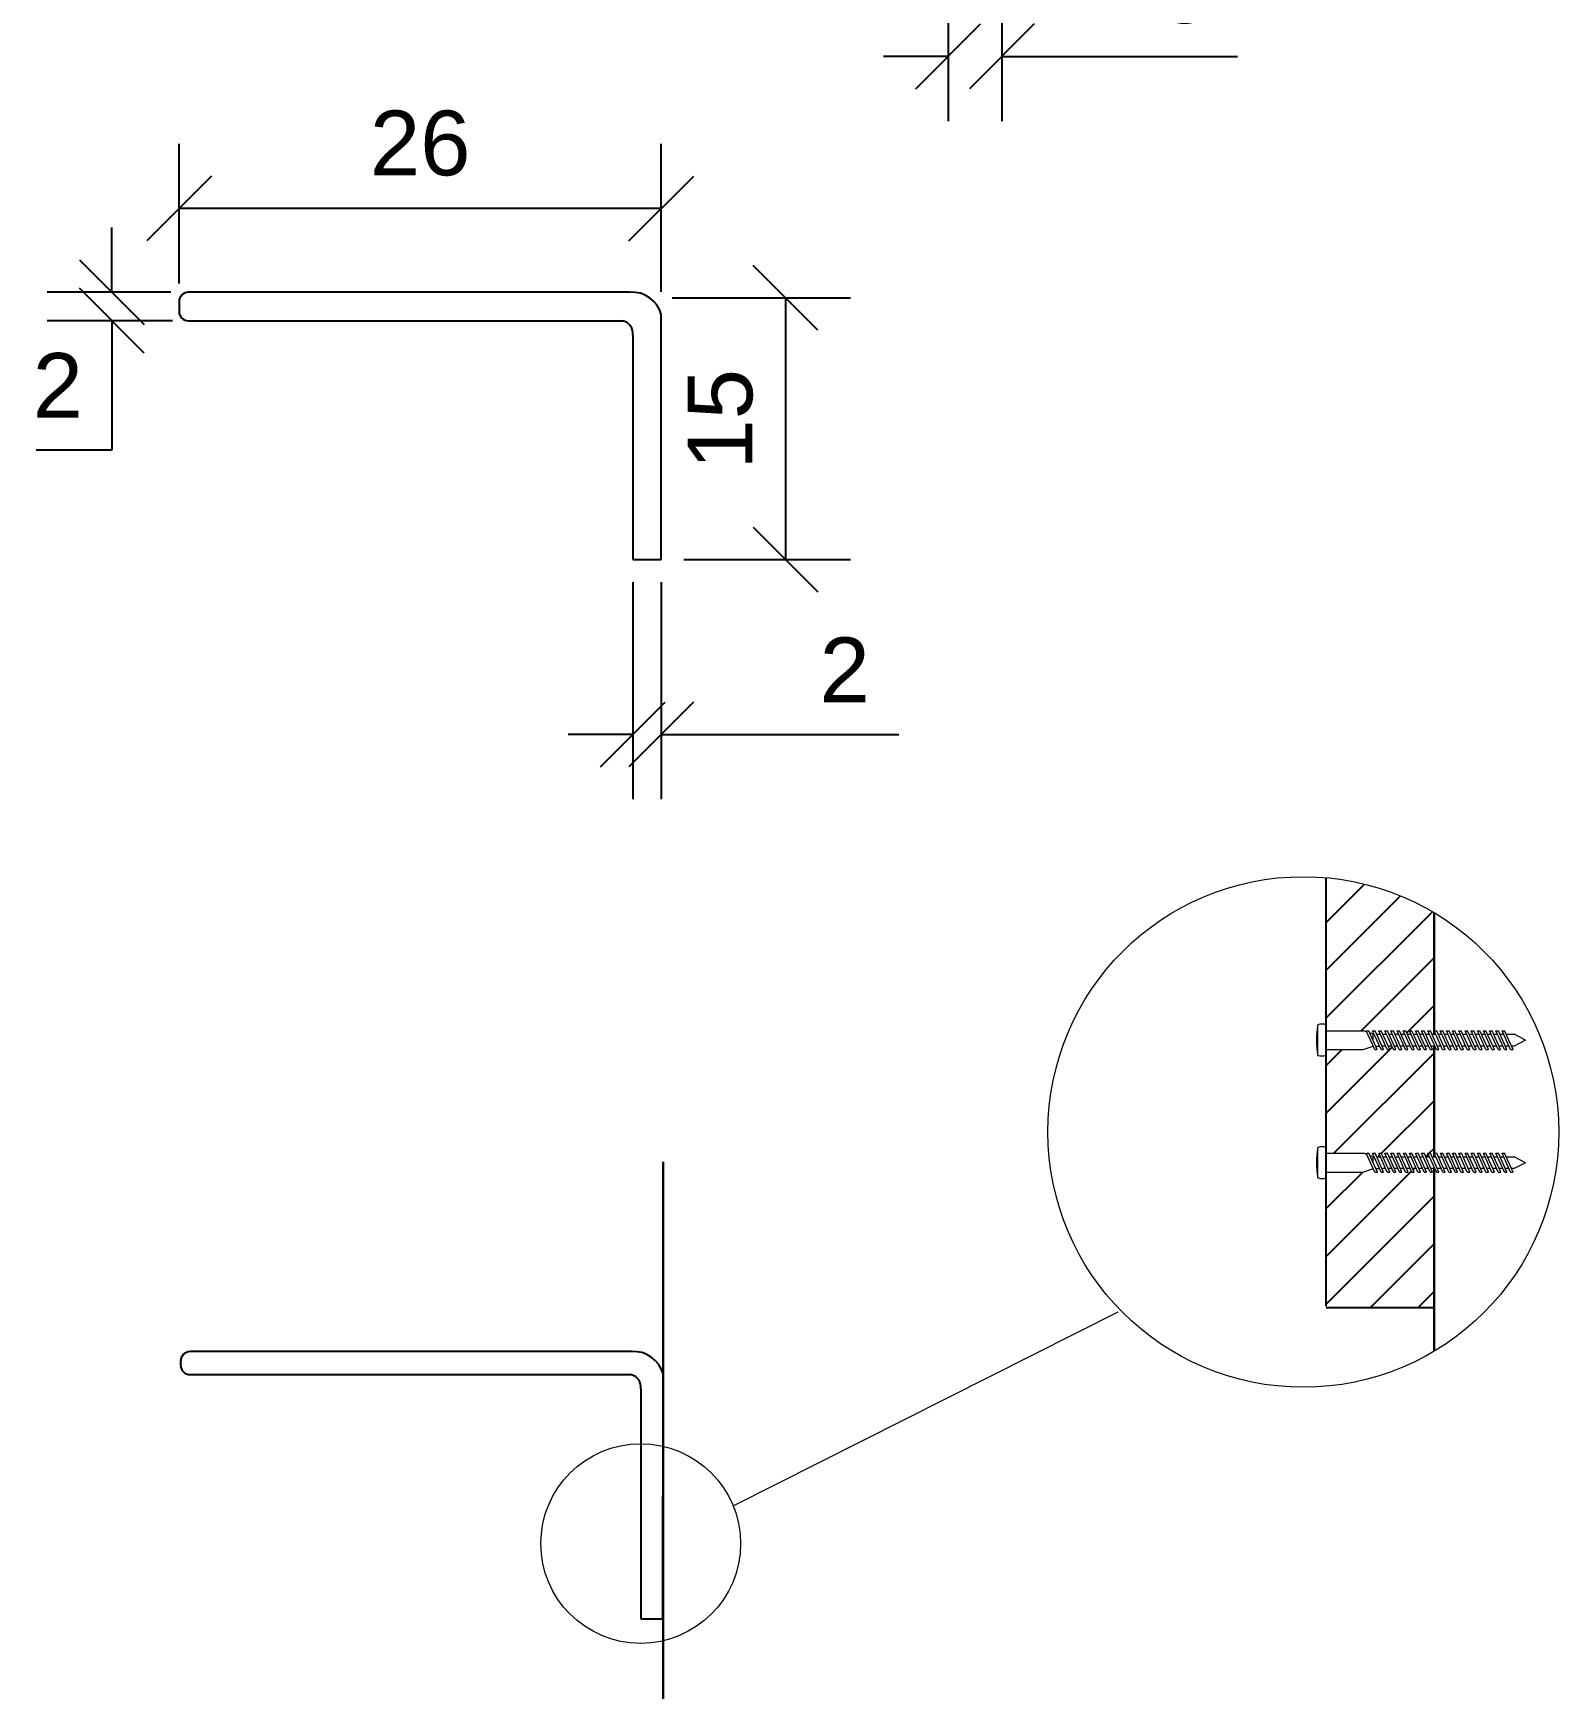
# Model space of a CAD drawing. Header units: inches. Extents: x -337 to 148, y 38 to 645.
# Drawn here: x -133.1 to -48.3, y 418 to 510.6 of the extents above; entities that cross this region are included whole.
import ezdxf

# ---------------------------------------------------------------- set-up
doc = ezdxf.new("R2010")
doc.units = ezdxf.units.IN
doc.header["$MEASUREMENT"] = 0
for name, color, linetype, lineweight in [('Chiodi', 7, 'Continuous', 18), ('Mulig', 7, 'Continuous', 25), ('Muri', 7, 'Continuous', 30), ('Quote', 1, 'Continuous', 15), ('Sezionato', 7, 'Continuous', 25)]:
    doc.layers.add(name, color=color, linetype=linetype, lineweight=lineweight)
doc.styles.get("Standard").update_dxf_attribs({"font": 'Arial.ttf'})
doc.dimstyles.get("Standard").update_dxf_attribs({"dimtxt": 0.18, "dimasz": 0.18, "dimexe": 0.18, "dimexo": 0.0625, "dimgap": 0.09, "dimtad": 1, "dimtoh": 1, "dimdec": 0, "dimzin": 0, "dimdsep": 46, "dimtxsty": 'Standard', "dimblk": 'OBLIQUE', "dimblk1": 'OBLIQUE', "dimblk2": 'OBLIQUE', "dimcen": 0.09, "dimadec": 0, "dimazin": 0, "dimtfac": 1, "dimtdec": 0, "dimtofl": 0, "dimtmove": 0, "dimatfit": 3, "dimfxl": 1, "dimtolj": 1, "dimtzin": 0, "dimarcsym": 0})

# ---------------------------------------------------------------- blocks, each defined once
blk = doc.blocks.new('_Oblique')
at = {"color": 0, "linetype": 'ByBlock', "lineweight": -2}
blk.add_line((-0.5, -0.5), (0.5, 0.5), dxfattribs=at)
blk = doc.blocks.new('*D40')
at = {"layer": 'Defpoints', "color": 0, "transparency": 16777216}
for p in [(-82.257, 514.67), (-79.274, 514.67), (-79.274, 509.314)]:
    blk.add_point(p, dxfattribs=at)
at = {"layer": 'Quote', "color": 0, "lineweight": -2, "transparency": 16777216}
for p, q in [((-82.257, 513.42), (-82.257, 505.714)), ((-79.274, 513.42), (-79.274, 505.714)), ((-82.257, 509.314), (-85.857, 509.314)), ((-79.274, 509.314), (-66.165, 509.314))]:
    blk.add_line(p, q, dxfattribs=at)
at = {"layer": 'Quote', "color": 0, "lineweight": -2, "transparency": 16777216, "xscale": 3.6, "yscale": 3.6, "zscale": 3.6}
blk.add_blockref('_Oblique', (-82.257, 509.314), dxfattribs=at)
at = {"layer": 'Quote', "color": 0, "lineweight": -2, "transparency": 16777216, "xscale": 3.6, "yscale": 3.6, "zscale": 3.6, "rotation": 180}
blk.add_blockref('_Oblique', (-79.274, 509.314), dxfattribs=at)
at = {"layer": 'Quote', "color": 0, "transparency": 16777216, "insert": (-69.12, 512.939), "char_height": 3.6, "attachment_point": 5}
blk.add_mtext('\\A1;3', dxfattribs=at)
blk = doc.blocks.new('*D41')
at = {"layer": 'Defpoints', "color": 0, "transparency": 16777216}
for p in [(-99.79, 481.324), (-98.212, 481.324), (-98.212, 471.596)]:
    blk.add_point(p, dxfattribs=at)
at = {"layer": 'Quote', "color": 0, "lineweight": -2, "transparency": 16777216}
for p, q in [((-99.79, 480.074), (-99.79, 467.996)), ((-98.212, 480.074), (-98.212, 467.996)), ((-99.79, 471.596), (-103.39, 471.596)), ((-98.212, 471.596), (-85.005, 471.596))]:
    blk.add_line(p, q, dxfattribs=at)
at = {"layer": 'Quote', "color": 0, "lineweight": -2, "transparency": 16777216, "xscale": 3.6, "yscale": 3.6, "zscale": 3.6}
blk.add_blockref('_Oblique', (-99.79, 471.596), dxfattribs=at)
at = {"layer": 'Quote', "color": 0, "lineweight": -2, "transparency": 16777216, "xscale": 3.6, "yscale": 3.6, "zscale": 3.6, "rotation": 180}
blk.add_blockref('_Oblique', (-98.212, 471.596), dxfattribs=at)
at = {"layer": 'Quote', "color": 0, "transparency": 16777216, "insert": (-88.008, 475.196), "char_height": 3.6, "attachment_point": 5}
blk.add_mtext('\\A1;2', dxfattribs=at)
blk = doc.blocks.new('*D42')
at = {"layer": 'Defpoints', "color": 0, "transparency": 16777216}
for p in [(-124.225, 496.192), (-128.761, 494.613), (-124.139, 494.613)]:
    blk.add_point(p, dxfattribs=at)
at = {"layer": 'Quote', "color": 0, "lineweight": -2, "transparency": 16777216}
for p, q in [((-128.761, 496.192), (-128.761, 499.792)), ((-125.475, 496.192), (-132.361, 496.192)), ((-125.389, 494.613), (-132.361, 494.613)), ((-128.761, 494.613), (-128.761, 487.413)), ((-128.761, 487.413), (-132.968, 487.413))]:
    blk.add_line(p, q, dxfattribs=at)
at = {"layer": 'Quote', "color": 0, "lineweight": -2, "transparency": 16777216, "xscale": 3.6, "yscale": 3.6, "zscale": 3.6}
for p, rotation in [((-128.761, 496.192), 270), ((-128.761, 494.613), 90)]:
    blk.add_blockref('_Oblique', p, dxfattribs=dict(at, rotation=rotation))
at = {"layer": 'Quote', "color": 0, "transparency": 16777216, "insert": (-131.764, 491.013), "char_height": 3.6, "attachment_point": 5}
blk.add_mtext('\\A1;2', dxfattribs=at)
blk = doc.blocks.new('*D43')
at = {"layer": 'Defpoints', "color": 0, "transparency": 16777216}
for p in [(-98.858, 495.891), (-98.212, 481.324), (-91.295, 481.324)]:
    blk.add_point(p, dxfattribs=at)
at = {"layer": 'Quote', "color": 0, "lineweight": -2, "transparency": 16777216}
for p, q in [((-97.608, 495.891), (-87.695, 495.891)), ((-91.295, 495.891), (-91.295, 481.324)), ((-96.962, 481.324), (-87.695, 481.324))]:
    blk.add_line(p, q, dxfattribs=at)
at = {"layer": 'Quote', "color": 0, "lineweight": -2, "transparency": 16777216, "xscale": 3.6, "yscale": 3.6, "zscale": 3.6}
for p, rotation in [((-91.295, 495.891), 90), ((-91.295, 481.324), 270)]:
    blk.add_blockref('_Oblique', p, dxfattribs=dict(at, rotation=rotation))
at = {"layer": 'Quote', "color": 0, "transparency": 16777216, "insert": (-94.92, 489.13), "char_height": 3.6, "attachment_point": 5, "rotation": 90}
blk.add_mtext('\\A1;15', dxfattribs=at)
blk = doc.blocks.new('*D44')
at = {"layer": 'Defpoints', "color": 0, "transparency": 16777216}
for p in [(-125.023, 500.846), (-125.023, 495.427), (-98.205, 494.961)]:
    blk.add_point(p, dxfattribs=at)
at = {"layer": 'Quote', "color": 0, "lineweight": -2, "transparency": 16777216}
for p, q in [((-125.023, 496.677), (-125.023, 504.446)), ((-98.205, 496.211), (-98.205, 504.446)), ((-98.205, 500.846), (-125.023, 500.846))]:
    blk.add_line(p, q, dxfattribs=at)
at = {"layer": 'Quote', "color": 0, "lineweight": -2, "transparency": 16777216, "xscale": 3.6, "yscale": 3.6, "zscale": 3.6, "rotation": 180}
blk.add_blockref('_Oblique', (-125.023, 500.846), dxfattribs=at)
at = {"layer": 'Quote', "color": 0, "lineweight": -2, "transparency": 16777216, "xscale": 3.6, "yscale": 3.6, "zscale": 3.6}
blk.add_blockref('_Oblique', (-98.205, 500.846), dxfattribs=at)
at = {"layer": 'Quote', "color": 0, "transparency": 16777216, "insert": (-111.614, 504.471), "char_height": 3.6, "attachment_point": 5}
blk.add_mtext('\\A1;26', dxfattribs=at)

msp = doc.modelspace()

# ---------------------------------------------------------------- hatches: boundary and pattern name
at = {"layer": 'Sezionato'}
h = msp.add_hatch(dxfattribs=at)
h.set_pattern_fill('ANSI31', color=256, scale=15)
h.paths.add_polyline_path([(-55.239, 461.692, 0.112438), (-61.238, 463.635), (-61.238, 455.123), (-59.181, 455.123), (-58.973, 455.053), (-59.004, 455.123), (-58.864, 455.123), (-58.807, 454.997), (-58.62, 454.934), (-58.57, 454.934), (-58.655, 455.123), (-58.515, 455.123), (-58.429, 454.934), (-58.23, 454.934), (-58.315, 455.123), (-58.174, 455.123), (-58.089, 454.934), (-57.884, 454.934), (-57.969, 455.123), (-57.829, 455.123), (-57.744, 454.934), (-57.552, 454.934), (-57.638, 455.125), (-57.497, 455.125), (-57.411, 454.934), (-57.211, 454.934), (-57.296, 455.123), (-57.156, 455.123), (-57.07, 454.934), (-56.862, 454.934), (-56.947, 455.123), (-56.806, 455.123), (-56.721, 454.934), (-56.521, 454.934), (-56.607, 455.123), (-56.466, 455.123), (-56.381, 454.934), (-56.176, 454.934), (-56.261, 455.123), (-56.121, 455.123), (-56.035, 454.934), (-55.844, 454.934), (-55.93, 455.125), (-55.789, 455.125), (-55.703, 454.934), (-55.493, 454.934), (-55.579, 455.123), (-55.438, 455.123), (-55.353, 454.934), (-55.239, 454.934)])
h = msp.add_hatch(dxfattribs=at)
h.set_pattern_fill('ANSI31', color=256, scale=15)
h.paths.add_polyline_path([(-55.239, 454.27), (-55.404, 454.27), (-55.318, 454.08), (-55.459, 454.08), (-55.544, 454.27), (-55.736, 454.27), (-55.65, 454.078), (-55.79, 454.078), (-55.876, 454.27), (-56.082, 454.27), (-55.995, 454.078), (-56.135, 454.078), (-56.222, 454.27), (-56.422, 454.27), (-56.336, 454.078), (-56.476, 454.078), (-56.562, 454.27), (-56.771, 454.27), (-56.685, 454.078), (-56.825, 454.078), (-56.911, 454.27), (-57.112, 454.27), (-57.027, 454.08), (-57.167, 454.08), (-57.252, 454.27), (-57.445, 454.27), (-57.358, 454.078), (-57.498, 454.078), (-57.585, 454.27), (-57.79, 454.27), (-57.703, 454.078), (-57.844, 454.078), (-57.93, 454.27), (-58.13, 454.27), (-58.044, 454.078), (-58.184, 454.078), (-58.27, 454.27), (-58.479, 454.27), (-58.393, 454.078), (-58.533, 454.078), (-58.62, 454.27), (-59.181, 454.078), (-61.238, 454.078), (-61.238, 448.306), (-59.179, 448.306), (-58.97, 448.236), (-59.002, 448.306), (-58.861, 448.306), (-58.804, 448.18), (-58.617, 448.116), (-58.567, 448.116), (-58.652, 448.305), (-58.512, 448.305), (-58.427, 448.116), (-58.227, 448.116), (-58.312, 448.305), (-58.172, 448.305), (-58.086, 448.116), (-57.881, 448.116), (-57.967, 448.305), (-57.826, 448.305), (-57.741, 448.116), (-57.549, 448.116), (-57.635, 448.307), (-57.495, 448.307), (-57.409, 448.116), (-57.208, 448.116), (-57.294, 448.306), (-57.153, 448.306), (-57.068, 448.116), (-56.859, 448.116), (-56.944, 448.306), (-56.804, 448.306), (-56.718, 448.116), (-56.519, 448.116), (-56.604, 448.305), (-56.464, 448.305), (-56.378, 448.116), (-56.173, 448.116), (-56.258, 448.305), (-56.118, 448.305), (-56.033, 448.116), (-55.841, 448.116), (-55.927, 448.307), (-55.787, 448.307), (-55.7, 448.116), (-55.491, 448.116), (-55.576, 448.306), (-55.436, 448.306), (-55.35, 448.116), (-55.239, 448.116)])
h = msp.add_hatch(dxfattribs=at)
h.set_pattern_fill('ANSI31', color=256, scale=15)
h.paths.add_polyline_path([(-55.239, 447.452), (-55.401, 447.452), (-55.316, 447.262), (-55.456, 447.262), (-55.541, 447.452), (-55.734, 447.452), (-55.647, 447.26), (-55.787, 447.26), (-55.874, 447.452), (-56.079, 447.452), (-55.993, 447.26), (-56.133, 447.26), (-56.219, 447.452), (-56.419, 447.452), (-56.333, 447.261), (-56.473, 447.261), (-56.559, 447.452), (-56.768, 447.452), (-56.682, 447.261), (-56.822, 447.261), (-56.909, 447.452), (-57.11, 447.452), (-57.024, 447.262), (-57.164, 447.262), (-57.25, 447.452), (-57.442, 447.452), (-57.355, 447.26), (-57.495, 447.26), (-57.582, 447.452), (-57.787, 447.452), (-57.701, 447.26), (-57.841, 447.26), (-57.927, 447.452), (-58.128, 447.452), (-58.041, 447.26), (-58.181, 447.26), (-58.268, 447.452), (-58.477, 447.452), (-58.39, 447.261), (-58.53, 447.261), (-58.617, 447.452), (-59.179, 447.261), (-61.238, 447.261), (-61.238, 446.935), (-61.238, 439.718), (-55.239, 439.718)])

# ---------------------------------------------------------------- linework, layer by layer
at = {"layer": 'Chiodi', "color": 2}
for p, q in [((-61.705, 453.753), (-61.705, 455.449)), ((-61.241, 455.123), (-61.241, 455.449)), ((-61.241, 455.123), (-59.181, 455.123)), ((-61.241, 454.078), (-61.241, 455.123)), ((-58.973, 455.053), (-59.181, 455.123)), ((-58.533, 454.078), (-59.005, 455.123)), ((-59.004, 455.123), (-58.864, 455.123)), ((-58.393, 454.078), (-58.864, 455.123)), ((-58.62, 454.934), (-58.807, 454.997)), ((-58.184, 454.078), (-58.655, 455.123)), ((-58.655, 455.123), (-58.515, 455.123)), ((-58.62, 454.581), (-58.62, 454.934)), ((-58.62, 454.934), (-58.57, 454.934)), ((-58.044, 454.078), (-58.515, 455.123)), ((-58.429, 454.934), (-58.23, 454.934)), ((-57.844, 454.078), (-58.315, 455.123)), ((-58.314, 455.123), (-58.174, 455.123)), ((-57.703, 454.078), (-58.174, 455.123)), ((-58.089, 454.934), (-57.884, 454.934)), ((-57.498, 454.078), (-57.969, 455.123)), ((-57.969, 455.123), (-57.829, 455.123)), ((-57.358, 454.078), (-57.829, 455.123)), ((-57.744, 454.934), (-57.552, 454.934)), ((-57.167, 454.08), (-57.638, 455.125)), ((-57.637, 455.125), (-57.497, 455.125)), ((-57.027, 454.08), (-57.497, 455.125)), ((-57.411, 454.934), (-57.211, 454.934)), ((-56.825, 454.078), (-57.296, 455.124)), ((-57.296, 455.123), (-57.156, 455.123)), ((-56.685, 454.078), (-57.156, 455.123)), ((-57.07, 454.934), (-56.862, 454.934)), ((-56.476, 454.078), (-56.947, 455.123)), ((-56.947, 455.123), (-56.806, 455.123)), ((-56.336, 454.078), (-56.806, 455.123)), ((-56.721, 454.934), (-56.521, 454.934)), ((-56.135, 454.078), (-56.607, 455.123)), ((-56.606, 455.123), (-56.466, 455.123)), ((-55.995, 454.078), (-56.466, 455.123)), ((-56.381, 454.934), (-56.176, 454.934)), ((-55.79, 454.078), (-56.261, 455.123)), ((-56.261, 455.123), (-56.121, 455.123)), ((-55.65, 454.078), (-56.121, 455.123)), ((-56.035, 454.934), (-55.844, 454.934)), ((-55.459, 454.08), (-55.93, 455.125)), ((-55.929, 455.125), (-55.789, 455.125)), ((-55.318, 454.08), (-55.789, 455.125)), ((-55.703, 454.934), (-55.493, 454.934)), ((-55.108, 454.078), (-55.579, 455.124)), ((-55.579, 455.123), (-55.438, 455.123)), ((-54.968, 454.078), (-55.438, 455.123)), ((-55.353, 454.934), (-55.144, 454.934)), ((-54.758, 454.078), (-55.23, 455.123)), ((-55.229, 455.123), (-55.089, 455.123)), ((-54.618, 454.078), (-55.089, 455.123)), ((-55.004, 454.934), (-54.804, 454.934)), ((-54.418, 454.078), (-54.89, 455.123)), ((-54.889, 455.123), (-54.749, 455.123)), ((-54.278, 454.078), (-54.749, 455.123)), ((-54.664, 454.934), (-54.458, 454.934)), ((-54.073, 454.078), (-54.544, 455.123)), ((-54.543, 455.123), (-54.403, 455.123)), ((-53.933, 454.078), (-54.403, 455.123)), ((-54.318, 454.934), (-54.126, 454.934)), ((-53.741, 454.08), (-54.213, 455.125)), ((-54.212, 455.125), (-54.072, 455.125)), ((-53.601, 454.08), (-54.072, 455.125)), ((-53.986, 454.934), (-53.776, 454.934)), ((-53.39, 454.078), (-53.862, 455.124)), ((-53.861, 455.123), (-53.721, 455.123)), ((-53.25, 454.078), (-53.721, 455.123)), ((-53.636, 454.934), (-53.427, 454.934)), ((-53.041, 454.078), (-53.512, 455.123)), ((-53.512, 455.123), (-53.372, 455.123)), ((-52.901, 454.078), (-53.372, 455.123)), ((-53.286, 454.934), (-53.087, 454.934)), ((-52.701, 454.078), (-53.172, 455.123)), ((-53.172, 455.123), (-53.032, 455.123)), ((-52.561, 454.078), (-53.032, 455.123)), ((-52.946, 454.934), (-52.741, 454.933)), ((-52.355, 454.078), (-52.827, 455.123)), ((-52.826, 455.123), (-52.686, 455.123)), ((-52.215, 454.078), (-52.686, 455.123)), ((-52.601, 454.933), (-52.409, 454.933)), ((-52.024, 454.08), (-52.495, 455.125)), ((-52.495, 455.125), (-52.355, 455.125)), ((-51.884, 454.08), (-52.355, 455.125)), ((-52.268, 454.933), (-52.059, 454.933)), ((-51.673, 454.078), (-52.144, 455.124)), ((-52.144, 455.123), (-52.004, 455.123)), ((-51.533, 454.078), (-52.004, 455.123)), ((-51.918, 454.933), (-51.709, 454.933)), ((-51.324, 454.078), (-51.795, 455.123)), ((-51.795, 455.123), (-51.654, 455.123)), ((-51.184, 454.078), (-51.654, 455.123)), ((-51.569, 454.933), (-51.369, 454.933)), ((-50.983, 454.078), (-51.455, 455.123)), ((-51.454, 455.123), (-51.314, 455.123)), ((-50.843, 454.078), (-51.314, 455.123)), ((-51.229, 454.933), (-50.783, 454.933)), ((-50.144, 454.602), (-50.783, 454.933)), ((-61.241, 454.078), (-59.181, 454.078)), ((-61.241, 453.753), (-61.241, 454.078)), ((-59.181, 454.078), (-58.62, 454.27)), ((-58.533, 454.078), (-58.533, 454.078)), ((-58.533, 454.078), (-58.393, 454.078)), ((-58.479, 454.27), (-58.27, 454.27)), ((-58.184, 454.078), (-58.044, 454.078)), ((-57.93, 454.27), (-58.13, 454.27)), ((-57.844, 454.078), (-57.703, 454.078)), ((-57.585, 454.27), (-57.79, 454.27)), ((-57.498, 454.078), (-57.358, 454.078)), ((-57.252, 454.27), (-57.445, 454.27)), ((-57.167, 454.08), (-57.027, 454.08)), ((-56.911, 454.27), (-57.112, 454.27)), ((-56.825, 454.078), (-56.685, 454.078)), ((-56.562, 454.27), (-56.771, 454.27)), ((-56.476, 454.078), (-56.336, 454.078)), ((-56.222, 454.27), (-56.422, 454.27)), ((-56.135, 454.078), (-55.995, 454.078)), ((-55.876, 454.27), (-56.082, 454.27)), ((-55.79, 454.078), (-55.65, 454.078)), ((-55.544, 454.27), (-55.736, 454.27)), ((-55.459, 454.08), (-55.318, 454.08)), ((-55.194, 454.27), (-55.404, 454.27)), ((-55.108, 454.078), (-54.968, 454.078)), ((-54.845, 454.27), (-55.054, 454.27)), ((-54.758, 454.078), (-54.618, 454.078)), ((-54.505, 454.27), (-54.705, 454.27)), ((-54.418, 454.078), (-54.278, 454.078)), ((-54.159, 454.27), (-54.365, 454.27)), ((-54.073, 454.078), (-53.933, 454.078)), ((-53.827, 454.27), (-54.019, 454.27)), ((-53.741, 454.08), (-53.601, 454.08)), ((-53.477, 454.27), (-53.687, 454.27)), ((-53.39, 454.078), (-53.25, 454.078)), ((-53.127, 454.27), (-53.337, 454.27)), ((-53.041, 454.078), (-52.901, 454.078)), ((-52.787, 454.27), (-52.987, 454.27)), ((-52.701, 454.078), (-52.561, 454.078)), ((-52.442, 454.27), (-52.647, 454.27)), ((-52.355, 454.078), (-52.215, 454.078)), ((-52.109, 454.27), (-52.302, 454.27)), ((-52.024, 454.08), (-51.884, 454.08)), ((-51.759, 454.27), (-51.969, 454.27)), ((-51.673, 454.078), (-51.533, 454.078)), ((-51.41, 454.27), (-51.619, 454.27)), ((-51.324, 454.078), (-51.184, 454.078)), ((-51.07, 454.27), (-51.27, 454.27)), ((-50.983, 454.078), (-50.843, 454.078)), ((-50.783, 454.27), (-50.93, 454.27)), ((-50.144, 454.602), (-50.783, 454.27)), ((-50.144, 454.602), (-50.144, 454.602)), ((-61.702, 446.935), (-61.702, 448.631)), ((-61.238, 448.306), (-61.238, 448.631)), ((-61.238, 448.306), (-59.179, 448.306)), ((-61.238, 447.261), (-61.238, 448.306)), ((-58.97, 448.236), (-59.179, 448.306)), ((-58.53, 447.261), (-59.002, 448.306)), ((-59.001, 448.306), (-58.861, 448.306)), ((-58.39, 447.261), (-58.861, 448.306)), ((-58.181, 447.26), (-58.652, 448.306)), ((-58.652, 448.305), (-58.512, 448.305)), ((-58.041, 447.26), (-58.512, 448.305)), ((-57.841, 447.26), (-58.312, 448.305)), ((-58.312, 448.305), (-58.172, 448.305)), ((-57.701, 447.26), (-58.172, 448.305)), ((-57.495, 447.26), (-57.967, 448.305)), ((-57.966, 448.305), (-57.826, 448.305)), ((-57.355, 447.26), (-57.826, 448.305)), ((-57.164, 447.262), (-57.635, 448.307)), ((-57.635, 448.307), (-57.495, 448.307)), ((-57.024, 447.262), (-57.495, 448.307)), ((-56.822, 447.261), (-57.294, 448.306)), ((-57.293, 448.306), (-57.153, 448.306)), ((-56.682, 447.261), (-57.153, 448.306)), ((-56.473, 447.261), (-56.944, 448.306)), ((-56.944, 448.306), (-56.804, 448.306)), ((-56.333, 447.261), (-56.804, 448.306)), ((-56.133, 447.26), (-56.604, 448.306)), ((-56.604, 448.305), (-56.464, 448.305)), ((-55.993, 447.26), (-56.464, 448.305)), ((-55.787, 447.26), (-56.259, 448.306)), ((-56.258, 448.305), (-56.118, 448.305)), ((-55.647, 447.26), (-56.118, 448.305)), ((-55.456, 447.262), (-55.927, 448.308)), ((-55.927, 448.307), (-55.787, 448.307)), ((-55.316, 447.262), (-55.787, 448.307)), ((-55.105, 447.261), (-55.576, 448.306)), ((-55.576, 448.306), (-55.436, 448.306)), ((-54.965, 447.261), (-55.436, 448.306)), ((-54.756, 447.261), (-55.227, 448.306)), ((-55.226, 448.306), (-55.086, 448.306)), ((-54.616, 447.261), (-55.086, 448.306)), ((-54.415, 447.26), (-54.887, 448.306)), ((-54.886, 448.305), (-54.746, 448.305)), ((-54.275, 447.26), (-54.746, 448.305)), ((-54.07, 447.26), (-54.541, 448.306)), ((-54.541, 448.305), (-54.401, 448.305)), ((-53.93, 447.26), (-54.401, 448.305)), ((-53.738, 447.262), (-54.21, 448.308)), ((-54.209, 448.307), (-54.069, 448.307)), ((-53.598, 447.262), (-54.069, 448.307)), ((-53.388, 447.261), (-53.859, 448.306)), ((-53.858, 448.306), (-53.718, 448.306)), ((-53.248, 447.261), (-53.718, 448.306)), ((-53.038, 447.261), (-53.51, 448.306)), ((-53.509, 448.306), (-53.369, 448.306)), ((-52.898, 447.261), (-53.369, 448.306)), ((-52.698, 447.26), (-53.169, 448.306)), ((-53.169, 448.305), (-53.029, 448.305)), ((-52.558, 447.26), (-53.029, 448.305)), ((-52.352, 447.26), (-52.824, 448.306)), ((-52.823, 448.305), (-52.683, 448.305)), ((-52.212, 447.26), (-52.683, 448.305)), ((-52.021, 447.262), (-52.493, 448.308)), ((-52.492, 448.307), (-52.352, 448.307)), ((-51.881, 447.262), (-52.352, 448.307)), ((-51.67, 447.261), (-52.142, 448.306)), ((-52.141, 448.306), (-52.001, 448.306)), ((-51.53, 447.261), (-52.001, 448.306)), ((-51.321, 447.261), (-51.792, 448.306)), ((-51.792, 448.306), (-51.652, 448.306)), ((-51.181, 447.261), (-51.652, 448.306)), ((-50.981, 447.26), (-51.452, 448.306)), ((-51.452, 448.305), (-51.312, 448.305)), ((-50.841, 447.26), (-51.312, 448.305)), ((-59.179, 447.261), (-58.617, 447.452)), ((-58.617, 448.116), (-58.804, 448.18)), ((-58.617, 447.763), (-58.617, 448.116)), ((-58.617, 448.116), (-58.567, 448.116)), ((-58.477, 447.452), (-58.268, 447.452)), ((-58.427, 448.116), (-58.227, 448.116)), ((-57.927, 447.452), (-58.128, 447.452)), ((-58.086, 448.116), (-57.881, 448.116)), ((-57.582, 447.452), (-57.787, 447.452)), ((-57.741, 448.116), (-57.549, 448.116)), ((-57.25, 447.452), (-57.442, 447.452)), ((-57.409, 448.116), (-57.208, 448.116)), ((-56.909, 447.452), (-57.11, 447.452)), ((-57.068, 448.116), (-56.859, 448.116)), ((-56.559, 447.452), (-56.768, 447.452)), ((-56.718, 448.116), (-56.519, 448.116)), ((-56.219, 447.452), (-56.419, 447.452)), ((-56.378, 448.116), (-56.173, 448.116)), ((-55.874, 447.452), (-56.079, 447.452)), ((-56.033, 448.116), (-55.841, 448.116)), ((-55.541, 447.452), (-55.734, 447.452)), ((-55.7, 448.116), (-55.491, 448.116)), ((-55.191, 447.452), (-55.401, 447.452)), ((-55.35, 448.116), (-55.142, 448.116)), ((-54.842, 447.452), (-55.051, 447.452)), ((-55.001, 448.116), (-54.801, 448.116)), ((-54.502, 447.452), (-54.702, 447.452)), ((-54.661, 448.116), (-54.456, 448.116)), ((-54.156, 447.452), (-54.362, 447.452)), ((-54.315, 448.116), (-54.124, 448.116)), ((-53.824, 447.452), (-54.016, 447.452)), ((-53.983, 448.116), (-53.773, 448.116)), ((-53.474, 447.452), (-53.684, 447.452)), ((-53.633, 448.116), (-53.424, 448.116)), ((-53.125, 447.452), (-53.334, 447.452)), ((-53.284, 448.116), (-53.084, 448.116)), ((-52.785, 447.452), (-52.985, 447.452)), ((-52.943, 448.116), (-52.738, 448.116)), ((-52.439, 447.452), (-52.644, 447.452)), ((-52.598, 448.116), (-52.406, 448.116)), ((-52.107, 447.452), (-52.299, 447.452)), ((-52.266, 448.116), (-52.056, 448.116)), ((-51.757, 447.452), (-51.967, 447.452)), ((-51.915, 448.116), (-51.707, 448.116)), ((-51.407, 447.452), (-51.616, 447.452)), ((-51.566, 448.116), (-51.367, 448.116)), ((-51.067, 447.452), (-51.267, 447.452)), ((-51.226, 448.116), (-50.78, 448.116)), ((-50.78, 447.452), (-50.927, 447.452)), ((-50.142, 447.784), (-50.78, 448.116)), ((-50.142, 447.784), (-50.78, 447.452)), ((-50.142, 447.784), (-50.142, 447.784)), ((-61.238, 447.261), (-59.179, 447.261)), ((-61.238, 446.935), (-61.238, 447.261)), ((-58.53, 447.261), (-58.53, 447.261)), ((-58.53, 447.261), (-58.39, 447.261)), ((-58.181, 447.26), (-58.041, 447.26)), ((-57.841, 447.26), (-57.701, 447.26)), ((-57.495, 447.26), (-57.355, 447.26)), ((-57.164, 447.262), (-57.024, 447.262)), ((-56.822, 447.261), (-56.682, 447.261)), ((-56.473, 447.261), (-56.333, 447.261)), ((-56.133, 447.26), (-55.993, 447.26)), ((-55.787, 447.26), (-55.647, 447.26)), ((-55.456, 447.262), (-55.316, 447.262)), ((-55.105, 447.261), (-54.965, 447.261)), ((-54.756, 447.261), (-54.616, 447.261)), ((-54.415, 447.26), (-54.275, 447.26)), ((-54.07, 447.26), (-53.93, 447.26)), ((-53.738, 447.262), (-53.598, 447.262)), ((-53.388, 447.261), (-53.248, 447.261)), ((-53.038, 447.261), (-52.898, 447.261)), ((-52.698, 447.26), (-52.558, 447.26)), ((-52.352, 447.26), (-52.212, 447.26)), ((-52.021, 447.262), (-51.881, 447.262)), ((-51.67, 447.261), (-51.53, 447.261)), ((-51.321, 447.261), (-51.181, 447.261)), ((-50.981, 447.26), (-50.841, 447.26))]:
    msp.add_line(p, q, dxfattribs=at)
at = {"layer": 'Chiodi'}
msp.add_line((-94.216, 428.707), (-72.793, 439.486), dxfattribs=at)
for centre, radius in [((-62.505, 449.492), 14.199), ((-99.353, 426.602), 5.552)]:
    msp.add_circle(centre, radius, dxfattribs=at)
at = {"layer": 'Chiodi', "color": 2}
for centre, radius, start, end in [((-57.052, 454.601), 4.729, 169.67145, 190.32855), ((-61.473, 454.835), 0.656, 69.29113, 110.70887), ((-61.473, 454.519), 0.8, 253.15878, 286.84122), ((-57.05, 447.783), 4.729, 169.67145, 190.32855), ((-61.47, 448.018), 0.656, 69.29113, 110.70887), ((-61.47, 447.701), 0.8, 253.15878, 286.84122)]:
    msp.add_arc(centre, radius, start, end, dxfattribs=at)
at = {"layer": 'Mulig'}
for p, q in [((-125.02, 495.681), (-125.02, 495.118)), ((-99.954, 496.194), (-124.508, 496.192)), ((-124.191, 494.607), (-100.329, 494.607)), ((-98.212, 481.324), (-98.205, 494.961)), ((-99.79, 493.807), (-99.79, 481.324)), ((-99.79, 481.324), (-98.212, 481.324)), ((-61.238, 439.798), (-61.238, 463.635)), ((-55.239, 461.692), (-55.239, 454.934)), ((-55.239, 454.27), (-55.239, 448.116)), ((-55.239, 439.718), (-61.241, 439.718)), ((-99.86, 437.276), (-124.414, 437.275)), ((-124.131, 435.999), (-99.893, 435.999)), ((-98.118, 422.407), (-98.111, 436.043)), ((-99.353, 435.199), (-99.353, 422.407)), ((-99.353, 422.407), (-98.118, 422.407))]:
    msp.add_line(p, q, dxfattribs=at)
at = {"layer": 'Mulig', "linetype": 'Continuous'}
for p, q in [((-124.508, 494.607), (-118.344, 494.607)), ((-124.929, 436.51), (-124.926, 436.771)), ((-124.418, 435.999), (-118.285, 435.999))]:
    msp.add_line(p, q, dxfattribs=at)
for centre, start, end in [((-124.508, 495.681), 89.99999, 180), ((-124.508, 495.118), 180, 270.00001), ((-124.414, 436.764), 89.99999, 180), ((-124.418, 436.51), 180, 270.00001)]:
    msp.add_arc(centre, 0.511, start, end, dxfattribs=at)
at = {"layer": 'Mulig'}
for centre, radius, start, end in [((-99.828, 494.515), 1.683, 15.34731, 94.31249), ((-100.542, 493.881), 0.756, 354.36429, 73.65006), ((-99.734, 435.598), 1.683, 15.34731, 94.31249), ((-100.048, 435.312), 0.704, 350.74572, 77.26863)]:
    msp.add_arc(centre, radius, start, end, dxfattribs=at)
at = {"layer": 'Muri'}
for p, q in [((-55.239, 461.692), (-55.239, 454.934)), ((-55.239, 454.27), (-55.239, 448.116)), ((-98.111, 422.407), (-98.111, 447.837)), ((-55.239, 447.452), (-55.239, 437.293)), ((-98.111, 422.526), (-98.111, 417.973))]:
    msp.add_line(p, q, dxfattribs=at)

# ---------------------------------------------------------------- dimensions: what is measured, and where the dimension line sits
at = {"layer": 'Quote'}
dim = msp.add_linear_dim(base=(-79.274, 509.314), p1=(-82.257, 514.67), p2=(-79.274, 514.67), dimstyle='Standard', override={"dimscale": 20}, dxfattribs=at)
dim.commit()
dim.dimension.update_dxf_attribs({"geometry": '*D40', "text_midpoint": (-69.12, 512.939)})
dim = msp.add_linear_dim(base=(-125.023, 500.846), p1=(-98.205, 494.961), p2=(-125.023, 495.427), text='26', dimstyle='Standard', override={"dimscale": 20}, dxfattribs=at)
dim.commit()
dim.dimension.update_dxf_attribs({"geometry": '*D44', "text_midpoint": (-111.614, 504.471)})
dim = msp.add_linear_dim(base=(-128.761, 494.613), p1=(-124.225, 496.192), p2=(-124.139, 494.613), angle=90, dimstyle='Standard', override={"dimscale": 20}, dxfattribs=at)
dim.commit()
dim.dimension.update_dxf_attribs({"geometry": '*D42', "text_midpoint": (-131.764, 491.013)})
dim = msp.add_linear_dim(base=(-91.295, 481.324), p1=(-98.858, 495.891), p2=(-98.212, 481.324), angle=90, dimstyle='Standard', override={"dimscale": 20}, dxfattribs=at)
dim.commit()
dim.dimension.update_dxf_attribs({"geometry": '*D43', "text_midpoint": (-91.295, 489.13), "dimtype": 160})
dim = msp.add_linear_dim(base=(-98.212, 471.596), p1=(-99.79, 481.324), p2=(-98.212, 481.324), dimstyle='Standard', override={"dimscale": 20}, dxfattribs=at)
dim.commit()
dim.dimension.update_dxf_attribs({"geometry": '*D41', "text_midpoint": (-88.008, 471.596), "dimtype": 160})

doc.saveas('drawing.dxf')
